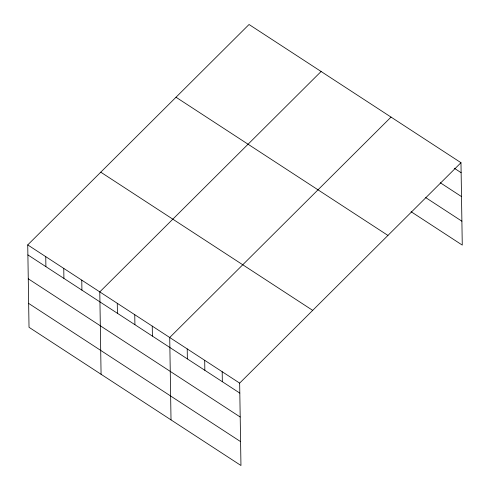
<?xml version="1.0" encoding="UTF-8"?>
<svg xmlns="http://www.w3.org/2000/svg" width="490" height="490" viewBox="0 0 490 490"><rect width="100%" height="100%" fill="white"/><g stroke="black" fill="none" stroke-linecap="round" stroke-linejoin="round"><path stroke-width="0.73" d="M460.974 162.698L239.659 383.113L240.958 465.5L29.026 327.302L27.734 244.908L249.043 24.5L460.974 162.698L462.266 245.092L411.067 211.698M321.103 71.491L99.788 291.899L101.081 374.287M391.038 117.092L169.724 337.506L171.016 419.893M454.261 168.223L461.133 172.701M440.277 182.746L461.507 196.588M425.675 197.586L461.892 221.204M176.008 97.234L387.939 235.433M100.762 172.174L312.694 310.372M27.734 244.908L239.659 383.113M27.887 254.91L239.818 393.109M28.267 278.798L240.192 417.002M28.653 303.414L240.578 441.613M222.178 371.708L222.338 381.71M204.691 360.309L204.851 370.305M187.211 348.905L187.364 358.907M152.243 326.101L152.396 336.103M134.756 314.702L134.915 324.705M117.269 303.298L117.429 313.3M81.775 280.151L81.928 290.154M63.761 268.404L63.914 278.406M45.748 256.656L45.901 266.658"/></g></svg>
